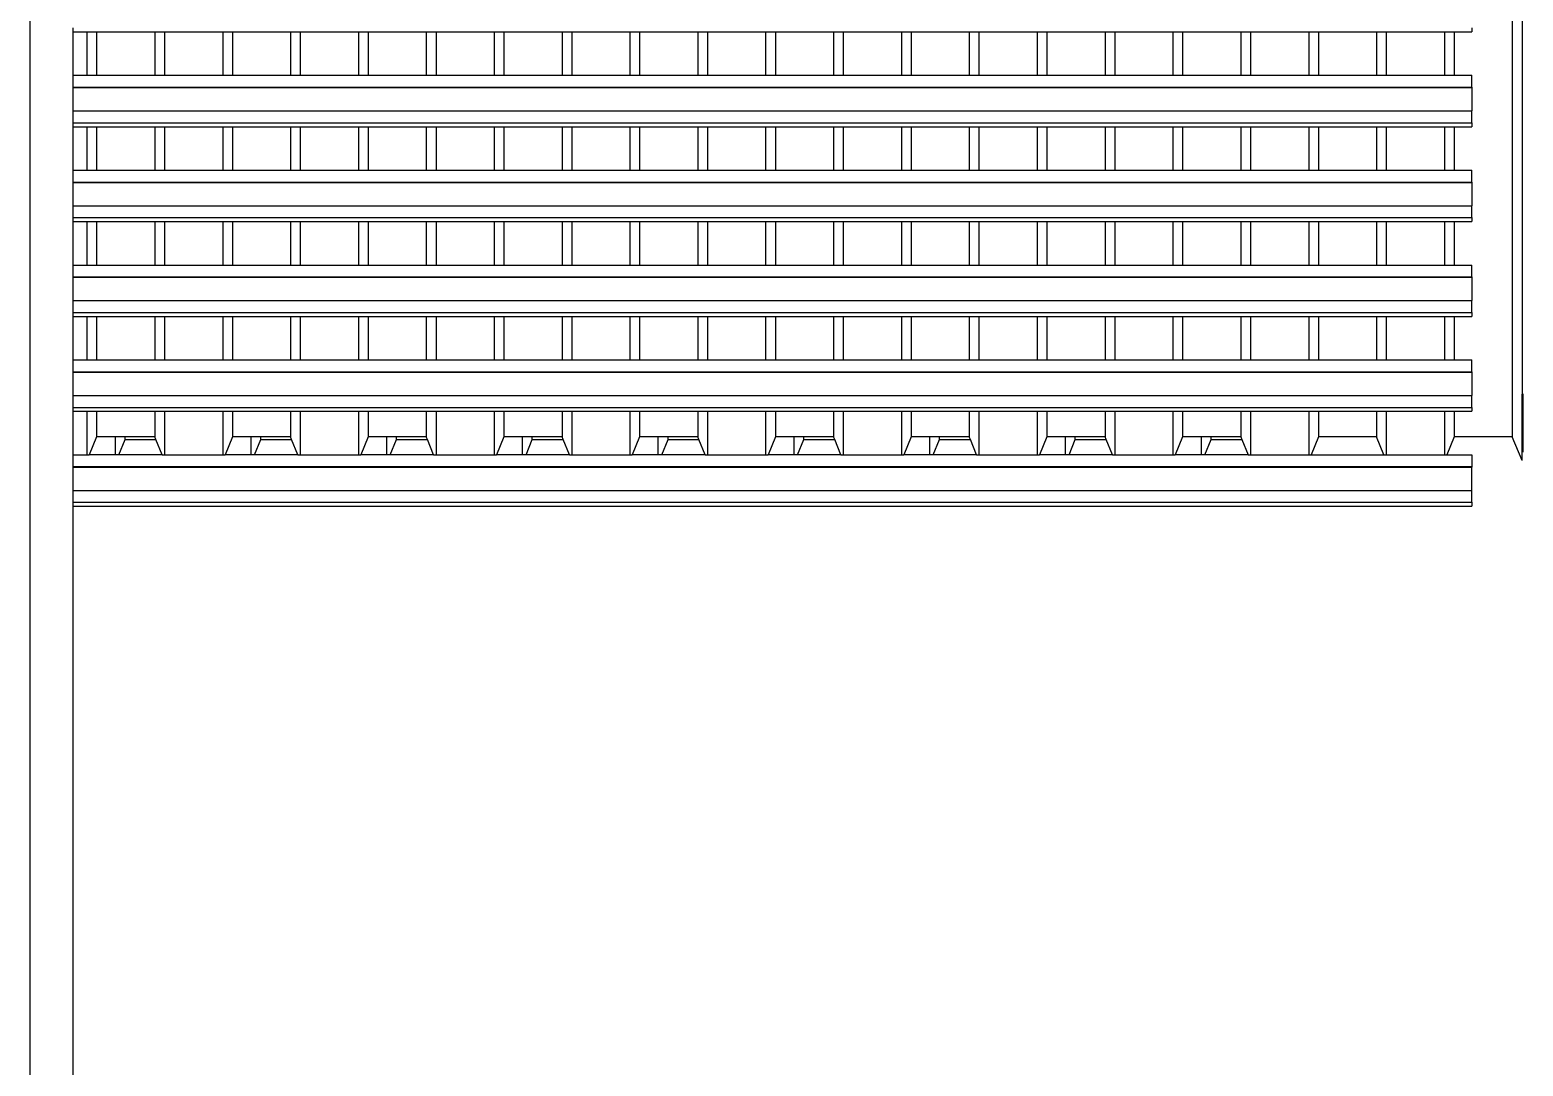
# Model space of a CAD drawing. Extents: x -60 to 60, y -13 to 16.
# Drawn here: x 17.566 to 20.673, y 8.416 to 10.571 of the extents above; entities that cross this region are included whole.
import ezdxf

# ---------------------------------------------------------------- set-up
doc = ezdxf.new("R2010")
doc.units = 0
doc.layers.get('0').update_dxf_attribs({"linetype": 'CONTINUOUS'})

msp = doc.modelspace()

# ---------------------------------------------------------------- linework, layer by layer
for p, q in [((20.6504, 12.5951), (20.6504, 9.7248)), ((20.6706, 12.5458), (20.6706, 9.8133)), ((17.5664, 11.905), (17.5664, 4.7886)), ((17.6564, 10.5671), (17.6564, 10.5753)), ((17.6564, 10.5671), (17.6851, 10.5671)), ((17.6564, 10.4767), (17.6564, 10.5671)), ((17.6851, 10.5671), (17.6851, 10.4767)), ((17.6851, 10.5671), (17.7052, 10.5671)), ((17.7052, 10.5671), (17.7052, 10.4767)), ((17.7052, 10.5671), (17.8263, 10.5671)), ((17.8263, 10.5671), (17.8263, 10.4767)), ((17.8263, 10.5671), (17.8464, 10.5671)), ((17.8464, 10.5671), (17.8464, 10.4767)), ((17.8464, 10.5671), (17.9675, 10.5671)), ((17.9675, 10.5671), (17.9675, 10.4767)), ((17.9675, 10.5671), (17.9877, 10.5671)), ((17.9877, 10.5671), (17.9877, 10.4767)), ((17.9877, 10.5671), (18.1087, 10.5671)), ((18.1087, 10.5671), (18.1087, 10.4767)), ((18.1087, 10.5671), (18.1289, 10.5671)), ((18.1289, 10.5671), (18.1289, 10.4767)), ((18.1289, 10.5671), (18.2499, 10.5671)), ((18.2499, 10.5671), (18.2499, 10.4767)), ((18.2499, 10.5671), (18.2701, 10.5671)), ((18.2701, 10.5671), (18.2701, 10.4767)), ((18.2701, 10.5671), (18.3911, 10.5671)), ((18.3911, 10.5671), (18.3911, 10.4767)), ((18.3911, 10.5671), (18.4113, 10.5671)), ((18.4113, 10.5671), (18.4113, 10.4767)), ((18.4113, 10.5671), (18.5323, 10.5671)), ((18.5323, 10.5671), (18.5323, 10.4767)), ((18.5323, 10.5671), (18.5525, 10.5671)), ((18.5525, 10.5671), (18.5525, 10.4767)), ((18.5525, 10.5671), (18.6735, 10.5671)), ((18.6735, 10.5671), (18.6735, 10.4767)), ((18.6735, 10.5671), (18.6937, 10.5671)), ((18.6937, 10.5671), (18.6937, 10.4767)), ((18.6937, 10.5671), (18.8147, 10.5671)), ((18.8147, 10.5671), (18.8147, 10.4767)), ((18.8147, 10.5671), (18.8349, 10.5671)), ((18.8349, 10.5671), (18.8349, 10.4767)), ((18.8349, 10.5671), (18.9559, 10.5671)), ((18.9559, 10.5671), (18.9559, 10.4767)), ((18.9559, 10.5671), (18.9761, 10.5671)), ((18.9761, 10.5671), (18.9761, 10.4767)), ((18.9761, 10.5671), (19.0971, 10.5671)), ((19.0971, 10.5671), (19.0971, 10.4767)), ((19.0971, 10.5671), (19.1173, 10.5671)), ((19.1173, 10.5671), (19.1173, 10.4767)), ((19.1173, 10.5671), (19.2383, 10.5671)), ((19.2383, 10.5671), (19.2383, 10.4767)), ((19.2383, 10.5671), (19.2585, 10.5671)), ((19.2585, 10.5671), (19.2585, 10.4767)), ((19.2585, 10.5671), (19.3796, 10.5671)), ((19.3796, 10.5671), (19.3796, 10.4767)), ((19.3796, 10.5671), (19.3997, 10.5671)), ((19.3997, 10.5671), (19.3997, 10.4767)), ((19.3997, 10.5671), (19.5208, 10.5671)), ((19.5208, 10.5671), (19.5208, 10.4767)), ((19.5208, 10.5671), (19.5409, 10.5671)), ((19.5409, 10.5671), (19.5409, 10.4767)), ((19.5409, 10.5671), (19.662, 10.5671)), ((19.662, 10.5671), (19.662, 10.4767)), ((19.662, 10.5671), (19.6821, 10.5671)), ((19.6821, 10.5671), (19.6821, 10.4767)), ((19.6821, 10.5671), (19.8032, 10.5671)), ((19.8032, 10.5671), (19.8032, 10.4767)), ((19.8032, 10.5671), (19.8233, 10.5671)), ((19.8233, 10.5671), (19.8233, 10.4767)), ((19.8233, 10.5671), (19.9444, 10.5671)), ((19.9444, 10.5671), (19.9444, 10.4767)), ((19.9444, 10.5671), (19.9646, 10.5671)), ((19.9646, 10.5671), (19.9646, 10.4767)), ((19.9646, 10.5671), (20.0856, 10.5671)), ((20.0856, 10.5671), (20.0856, 10.4767)), ((20.0856, 10.5671), (20.1058, 10.5671)), ((20.1058, 10.5671), (20.1058, 10.4767)), ((20.1058, 10.5671), (20.2268, 10.5671)), ((20.2268, 10.5671), (20.2268, 10.4767)), ((20.2268, 10.5671), (20.247, 10.5671)), ((20.247, 10.5671), (20.247, 10.4767)), ((20.247, 10.5671), (20.368, 10.5671)), ((20.368, 10.5671), (20.368, 10.4767)), ((20.368, 10.5671), (20.3882, 10.5671)), ((20.3882, 10.5671), (20.3882, 10.4767)), ((20.3882, 10.5671), (20.5092, 10.5671)), ((20.5092, 10.5671), (20.5092, 10.4767)), ((20.5092, 10.5671), (20.5294, 10.5671)), ((20.5294, 10.5671), (20.5294, 10.4767)), ((20.5294, 10.5671), (20.5664, 10.5671)), ((20.5664, 10.5753), (20.5664, 10.5671)), ((17.6564, 10.4767), (17.6851, 10.4767)), ((17.6564, 10.452), (17.6564, 10.4767)), ((17.6851, 10.4767), (17.7052, 10.4767)), ((17.7052, 10.4767), (17.8263, 10.4767)), ((17.8263, 10.4767), (17.8464, 10.4767)), ((17.8464, 10.4767), (17.9675, 10.4767)), ((17.9675, 10.4767), (17.9877, 10.4767)), ((17.9877, 10.4767), (18.1087, 10.4767)), ((18.1087, 10.4767), (18.1289, 10.4767)), ((18.1289, 10.4767), (18.2499, 10.4767)), ((18.2499, 10.4767), (18.2701, 10.4767)), ((18.2701, 10.4767), (18.3911, 10.4767)), ((18.3911, 10.4767), (18.4113, 10.4767)), ((18.4113, 10.4767), (18.5323, 10.4767)), ((18.5323, 10.4767), (18.5525, 10.4767)), ((18.5525, 10.4767), (18.6735, 10.4767)), ((18.6735, 10.4767), (18.6937, 10.4767)), ((18.6937, 10.4767), (18.8147, 10.4767)), ((18.8147, 10.4767), (18.8349, 10.4767)), ((18.8349, 10.4767), (18.9559, 10.4767)), ((18.9559, 10.4767), (18.9761, 10.4767)), ((18.9761, 10.4767), (19.0971, 10.4767)), ((19.0971, 10.4767), (19.1173, 10.4767)), ((19.1173, 10.4767), (19.2383, 10.4767)), ((19.2383, 10.4767), (19.2585, 10.4767)), ((19.2585, 10.4767), (19.3796, 10.4767)), ((19.3796, 10.4767), (19.3997, 10.4767)), ((19.3997, 10.4767), (19.5208, 10.4767)), ((19.5208, 10.4767), (19.5409, 10.4767)), ((19.5409, 10.4767), (19.662, 10.4767)), ((19.662, 10.4767), (19.6821, 10.4767)), ((19.6821, 10.4767), (19.8032, 10.4767)), ((19.8032, 10.4767), (19.8233, 10.4767)), ((19.8233, 10.4767), (19.9444, 10.4767)), ((19.9444, 10.4767), (19.9646, 10.4767)), ((19.9646, 10.4767), (20.0856, 10.4767)), ((20.0856, 10.4767), (20.1058, 10.4767)), ((20.1058, 10.4767), (20.2268, 10.4767)), ((20.2268, 10.4767), (20.247, 10.4767)), ((20.247, 10.4767), (20.368, 10.4767)), ((20.368, 10.4767), (20.3882, 10.4767)), ((20.3882, 10.4767), (20.5092, 10.4767)), ((20.5092, 10.4767), (20.5294, 10.4767)), ((20.5294, 10.4767), (20.5664, 10.4767)), ((20.5664, 10.452), (20.5664, 10.4767)), ((17.6564, 10.452), (20.5664, 10.452)), ((17.6564, 10.4512), (17.6564, 10.452)), ((17.6564, 10.4512), (20.5664, 10.4512)), ((17.6564, 10.4027), (17.6564, 10.4512)), ((20.5664, 10.452), (20.5664, 10.4512)), ((20.5664, 10.4512), (20.5664, 10.4027)), ((17.6564, 10.4027), (20.5664, 10.4027)), ((17.6564, 10.378), (17.6564, 10.4027)), ((17.6564, 10.378), (20.5664, 10.378)), ((17.6564, 10.3698), (17.6564, 10.378)), ((20.5664, 10.378), (20.5664, 10.4027)), ((20.5664, 10.378), (20.5664, 10.3698)), ((17.6564, 10.3698), (17.6851, 10.3698)), ((17.6564, 10.2794), (17.6564, 10.3698)), ((17.6851, 10.3698), (17.6851, 10.2794)), ((17.6851, 10.3698), (17.7052, 10.3698)), ((17.7052, 10.3698), (17.7052, 10.2794)), ((17.7052, 10.3698), (17.8263, 10.3698)), ((17.8263, 10.3698), (17.8263, 10.2794)), ((17.8263, 10.3698), (17.8464, 10.3698)), ((17.8464, 10.3698), (17.8464, 10.2794)), ((17.8464, 10.3698), (17.9675, 10.3698)), ((17.9675, 10.3698), (17.9675, 10.2794)), ((17.9675, 10.3698), (17.9877, 10.3698)), ((17.9877, 10.3698), (17.9877, 10.2794)), ((17.9877, 10.3698), (18.1087, 10.3698)), ((18.1087, 10.3698), (18.1087, 10.2794)), ((18.1087, 10.3698), (18.1289, 10.3698)), ((18.1289, 10.3698), (18.1289, 10.2794)), ((18.1289, 10.3698), (18.2499, 10.3698)), ((18.2499, 10.3698), (18.2499, 10.2794)), ((18.2499, 10.3698), (18.2701, 10.3698)), ((18.2701, 10.3698), (18.2701, 10.2794)), ((18.2701, 10.3698), (18.3911, 10.3698)), ((18.3911, 10.3698), (18.3911, 10.2794)), ((18.3911, 10.3698), (18.4113, 10.3698)), ((18.4113, 10.3698), (18.4113, 10.2794)), ((18.4113, 10.3698), (18.5323, 10.3698)), ((18.5323, 10.3698), (18.5323, 10.2794)), ((18.5323, 10.3698), (18.5525, 10.3698)), ((18.5525, 10.3698), (18.5525, 10.2794)), ((18.5525, 10.3698), (18.6735, 10.3698)), ((18.6735, 10.3698), (18.6735, 10.2794)), ((18.6735, 10.3698), (18.6937, 10.3698)), ((18.6937, 10.3698), (18.6937, 10.2794)), ((18.6937, 10.3698), (18.8147, 10.3698)), ((18.8147, 10.3698), (18.8147, 10.2794)), ((18.8147, 10.3698), (18.8349, 10.3698)), ((18.8349, 10.3698), (18.8349, 10.2794)), ((18.8349, 10.3698), (18.9559, 10.3698)), ((18.9559, 10.3698), (18.9559, 10.2794)), ((18.9559, 10.3698), (18.9761, 10.3698)), ((18.9761, 10.3698), (18.9761, 10.2794)), ((18.9761, 10.3698), (19.0971, 10.3698)), ((19.0971, 10.3698), (19.0971, 10.2794)), ((19.0971, 10.3698), (19.1173, 10.3698)), ((19.1173, 10.3698), (19.1173, 10.2794)), ((19.1173, 10.3698), (19.2383, 10.3698)), ((19.2383, 10.3698), (19.2383, 10.2794)), ((19.2383, 10.3698), (19.2585, 10.3698)), ((19.2585, 10.3698), (19.2585, 10.2794)), ((19.2585, 10.3698), (19.3796, 10.3698)), ((19.3796, 10.3698), (19.3796, 10.2794)), ((19.3796, 10.3698), (19.3997, 10.3698)), ((19.3997, 10.3698), (19.3997, 10.2794)), ((19.3997, 10.3698), (19.5208, 10.3698)), ((19.5208, 10.3698), (19.5208, 10.2794)), ((19.5208, 10.3698), (19.5409, 10.3698)), ((19.5409, 10.3698), (19.5409, 10.2794)), ((19.5409, 10.3698), (19.662, 10.3698)), ((19.662, 10.3698), (19.662, 10.2794)), ((19.662, 10.3698), (19.6821, 10.3698)), ((19.6821, 10.3698), (19.6821, 10.2794)), ((19.6821, 10.3698), (19.8032, 10.3698)), ((19.8032, 10.3698), (19.8032, 10.2794)), ((19.8032, 10.3698), (19.8233, 10.3698)), ((19.8233, 10.3698), (19.8233, 10.2794)), ((19.8233, 10.3698), (19.9444, 10.3698)), ((19.9444, 10.3698), (19.9444, 10.2794)), ((19.9444, 10.3698), (19.9646, 10.3698)), ((19.9646, 10.3698), (19.9646, 10.2794)), ((19.9646, 10.3698), (20.0856, 10.3698)), ((20.0856, 10.3698), (20.0856, 10.2794)), ((20.0856, 10.3698), (20.1058, 10.3698)), ((20.1058, 10.3698), (20.1058, 10.2794)), ((20.1058, 10.3698), (20.2268, 10.3698)), ((20.2268, 10.3698), (20.2268, 10.2794)), ((20.2268, 10.3698), (20.247, 10.3698)), ((20.247, 10.3698), (20.247, 10.2794)), ((20.247, 10.3698), (20.368, 10.3698)), ((20.368, 10.3698), (20.368, 10.2794)), ((20.368, 10.3698), (20.3882, 10.3698)), ((20.3882, 10.3698), (20.3882, 10.2794)), ((20.3882, 10.3698), (20.5092, 10.3698)), ((20.5092, 10.3698), (20.5092, 10.2794)), ((20.5092, 10.3698), (20.5294, 10.3698)), ((20.5294, 10.3698), (20.5294, 10.2794)), ((20.5294, 10.3698), (20.5664, 10.3698)), ((17.6564, 10.2794), (17.6851, 10.2794)), ((17.6564, 10.2547), (17.6564, 10.2794)), ((17.6564, 10.2547), (20.5664, 10.2547)), ((17.6564, 10.2539), (17.6564, 10.2547)), ((17.6564, 10.2539), (20.5664, 10.2539)), ((17.6564, 10.2054), (17.6564, 10.2539)), ((17.6851, 10.2794), (17.7052, 10.2794)), ((17.7052, 10.2794), (17.8263, 10.2794)), ((17.8263, 10.2794), (17.8464, 10.2794)), ((17.8464, 10.2794), (17.9675, 10.2794)), ((17.9675, 10.2794), (17.9877, 10.2794)), ((17.9877, 10.2794), (18.1087, 10.2794)), ((18.1087, 10.2794), (18.1289, 10.2794)), ((18.1289, 10.2794), (18.2499, 10.2794)), ((18.2499, 10.2794), (18.2701, 10.2794)), ((18.2701, 10.2794), (18.3911, 10.2794)), ((18.3911, 10.2794), (18.4113, 10.2794)), ((18.4113, 10.2794), (18.5323, 10.2794)), ((18.5323, 10.2794), (18.5525, 10.2794)), ((18.5525, 10.2794), (18.6735, 10.2794)), ((18.6735, 10.2794), (18.6937, 10.2794)), ((18.6937, 10.2794), (18.8147, 10.2794)), ((18.8147, 10.2794), (18.8349, 10.2794)), ((18.8349, 10.2794), (18.9559, 10.2794)), ((18.9559, 10.2794), (18.9761, 10.2794)), ((18.9761, 10.2794), (19.0971, 10.2794)), ((19.0971, 10.2794), (19.1173, 10.2794)), ((19.1173, 10.2794), (19.2383, 10.2794)), ((19.2383, 10.2794), (19.2585, 10.2794)), ((19.2585, 10.2794), (19.3796, 10.2794)), ((19.3796, 10.2794), (19.3997, 10.2794)), ((19.3997, 10.2794), (19.5208, 10.2794)), ((19.5208, 10.2794), (19.5409, 10.2794)), ((19.5409, 10.2794), (19.662, 10.2794)), ((19.662, 10.2794), (19.6821, 10.2794)), ((19.6821, 10.2794), (19.8032, 10.2794)), ((19.8032, 10.2794), (19.8233, 10.2794)), ((19.8233, 10.2794), (19.9444, 10.2794)), ((19.9444, 10.2794), (19.9646, 10.2794)), ((19.9646, 10.2794), (20.0856, 10.2794)), ((20.0856, 10.2794), (20.1058, 10.2794)), ((20.1058, 10.2794), (20.2268, 10.2794)), ((20.2268, 10.2794), (20.247, 10.2794)), ((20.247, 10.2794), (20.368, 10.2794)), ((20.368, 10.2794), (20.3882, 10.2794)), ((20.3882, 10.2794), (20.5092, 10.2794)), ((20.5092, 10.2794), (20.5294, 10.2794)), ((20.5294, 10.2794), (20.5664, 10.2794)), ((20.5664, 10.2547), (20.5664, 10.2794)), ((20.5664, 10.2547), (20.5664, 10.2539)), ((20.5664, 10.2539), (20.5664, 10.2054)), ((17.6564, 10.2054), (20.5664, 10.2054)), ((17.6564, 10.1807), (17.6564, 10.2054)), ((20.5664, 10.1807), (20.5664, 10.2054)), ((17.6564, 10.1807), (20.5664, 10.1807)), ((17.6564, 10.1725), (17.6564, 10.1807)), ((17.6564, 10.1725), (17.6851, 10.1725)), ((17.6564, 10.0821), (17.6564, 10.1725)), ((17.6851, 10.1725), (17.6851, 10.0821)), ((17.6851, 10.1725), (17.7052, 10.1725)), ((17.7052, 10.1725), (17.7052, 10.0821)), ((17.7052, 10.1725), (17.8263, 10.1725)), ((17.8263, 10.1725), (17.8263, 10.0821)), ((17.8263, 10.1725), (17.8464, 10.1725)), ((17.8464, 10.1725), (17.8464, 10.0821)), ((17.8464, 10.1725), (17.9675, 10.1725)), ((17.9675, 10.1725), (17.9675, 10.0821)), ((17.9675, 10.1725), (17.9877, 10.1725)), ((17.9877, 10.1725), (17.9877, 10.0821)), ((17.9877, 10.1725), (18.1087, 10.1725)), ((18.1087, 10.1725), (18.1087, 10.0821)), ((18.1087, 10.1725), (18.1289, 10.1725)), ((18.1289, 10.1725), (18.1289, 10.0821)), ((18.1289, 10.1725), (18.2499, 10.1725)), ((18.2499, 10.1725), (18.2499, 10.0821)), ((18.2499, 10.1725), (18.2701, 10.1725)), ((18.2701, 10.1725), (18.2701, 10.0821)), ((18.2701, 10.1725), (18.3911, 10.1725)), ((18.3911, 10.1725), (18.3911, 10.0821)), ((18.3911, 10.1725), (18.4113, 10.1725)), ((18.4113, 10.1725), (18.4113, 10.0821)), ((18.4113, 10.1725), (18.5323, 10.1725)), ((18.5323, 10.1725), (18.5323, 10.0821)), ((18.5323, 10.1725), (18.5525, 10.1725)), ((18.5525, 10.1725), (18.5525, 10.0821)), ((18.5525, 10.1725), (18.6735, 10.1725)), ((18.6735, 10.1725), (18.6735, 10.0821)), ((18.6735, 10.1725), (18.6937, 10.1725)), ((18.6937, 10.1725), (18.6937, 10.0821)), ((18.6937, 10.1725), (18.8147, 10.1725)), ((18.8147, 10.1725), (18.8147, 10.0821)), ((18.8147, 10.1725), (18.8349, 10.1725)), ((18.8349, 10.1725), (18.8349, 10.0821)), ((18.8349, 10.1725), (18.9559, 10.1725)), ((18.9559, 10.1725), (18.9559, 10.0821)), ((18.9559, 10.1725), (18.9761, 10.1725)), ((18.9761, 10.1725), (18.9761, 10.0821)), ((18.9761, 10.1725), (19.0971, 10.1725)), ((19.0971, 10.1725), (19.0971, 10.0821)), ((19.0971, 10.1725), (19.1173, 10.1725)), ((19.1173, 10.1725), (19.1173, 10.0821)), ((19.1173, 10.1725), (19.2383, 10.1725)), ((19.2383, 10.1725), (19.2383, 10.0821)), ((19.2383, 10.1725), (19.2585, 10.1725)), ((19.2585, 10.1725), (19.2585, 10.0821)), ((19.2585, 10.1725), (19.3796, 10.1725)), ((19.3796, 10.1725), (19.3796, 10.0821)), ((19.3796, 10.1725), (19.3997, 10.1725)), ((19.3997, 10.1725), (19.3997, 10.0821)), ((19.3997, 10.1725), (19.5208, 10.1725)), ((19.5208, 10.1725), (19.5208, 10.0821)), ((19.5208, 10.1725), (19.5409, 10.1725)), ((19.5409, 10.1725), (19.5409, 10.0821)), ((19.5409, 10.1725), (19.662, 10.1725)), ((19.662, 10.1725), (19.662, 10.0821)), ((19.662, 10.1725), (19.6821, 10.1725)), ((19.6821, 10.1725), (19.6821, 10.0821)), ((19.6821, 10.1725), (19.8032, 10.1725)), ((19.8032, 10.1725), (19.8032, 10.0821)), ((19.8032, 10.1725), (19.8233, 10.1725)), ((19.8233, 10.1725), (19.8233, 10.0821)), ((19.8233, 10.1725), (19.9444, 10.1725)), ((19.9444, 10.1725), (19.9444, 10.0821)), ((19.9444, 10.1725), (19.9646, 10.1725)), ((19.9646, 10.1725), (19.9646, 10.0821)), ((19.9646, 10.1725), (20.0856, 10.1725)), ((20.0856, 10.1725), (20.0856, 10.0821)), ((20.0856, 10.1725), (20.1058, 10.1725)), ((20.1058, 10.1725), (20.1058, 10.0821)), ((20.1058, 10.1725), (20.2268, 10.1725)), ((20.2268, 10.1725), (20.2268, 10.0821)), ((20.2268, 10.1725), (20.247, 10.1725)), ((20.247, 10.1725), (20.247, 10.0821)), ((20.247, 10.1725), (20.368, 10.1725)), ((20.368, 10.1725), (20.368, 10.0821)), ((20.368, 10.1725), (20.3882, 10.1725)), ((20.3882, 10.1725), (20.3882, 10.0821)), ((20.3882, 10.1725), (20.5092, 10.1725)), ((20.5092, 10.1725), (20.5092, 10.0821)), ((20.5092, 10.1725), (20.5294, 10.1725)), ((20.5294, 10.1725), (20.5294, 10.0821)), ((20.5294, 10.1725), (20.5664, 10.1725)), ((20.5664, 10.1807), (20.5664, 10.1725)), ((17.6564, 10.0821), (17.6851, 10.0821)), ((17.6564, 10.0574), (17.6564, 10.0821)), ((17.6851, 10.0821), (17.7052, 10.0821)), ((17.7052, 10.0821), (17.8263, 10.0821)), ((17.8263, 10.0821), (17.8464, 10.0821)), ((17.8464, 10.0821), (17.9675, 10.0821)), ((17.9675, 10.0821), (17.9877, 10.0821)), ((17.9877, 10.0821), (18.1087, 10.0821)), ((18.1087, 10.0821), (18.1289, 10.0821)), ((18.1289, 10.0821), (18.2499, 10.0821)), ((18.2499, 10.0821), (18.2701, 10.0821)), ((18.2701, 10.0821), (18.3911, 10.0821)), ((18.3911, 10.0821), (18.4113, 10.0821)), ((18.4113, 10.0821), (18.5323, 10.0821)), ((18.5323, 10.0821), (18.5525, 10.0821)), ((18.5525, 10.0821), (18.6735, 10.0821)), ((18.6735, 10.0821), (18.6937, 10.0821)), ((18.6937, 10.0821), (18.8147, 10.0821)), ((18.8147, 10.0821), (18.8349, 10.0821)), ((18.8349, 10.0821), (18.9559, 10.0821)), ((18.9559, 10.0821), (18.9761, 10.0821)), ((18.9761, 10.0821), (19.0971, 10.0821)), ((19.0971, 10.0821), (19.1173, 10.0821)), ((19.1173, 10.0821), (19.2383, 10.0821)), ((19.2383, 10.0821), (19.2585, 10.0821)), ((19.2585, 10.0821), (19.3796, 10.0821)), ((19.3796, 10.0821), (19.3997, 10.0821)), ((19.3997, 10.0821), (19.5208, 10.0821)), ((19.5208, 10.0821), (19.5409, 10.0821)), ((19.5409, 10.0821), (19.662, 10.0821)), ((19.662, 10.0821), (19.6821, 10.0821)), ((19.6821, 10.0821), (19.8032, 10.0821)), ((19.8032, 10.0821), (19.8233, 10.0821)), ((19.8233, 10.0821), (19.9444, 10.0821)), ((19.9444, 10.0821), (19.9646, 10.0821)), ((19.9646, 10.0821), (20.0856, 10.0821)), ((20.0856, 10.0821), (20.1058, 10.0821)), ((20.1058, 10.0821), (20.2268, 10.0821)), ((20.2268, 10.0821), (20.247, 10.0821)), ((20.247, 10.0821), (20.368, 10.0821)), ((20.368, 10.0821), (20.3882, 10.0821)), ((20.3882, 10.0821), (20.5092, 10.0821)), ((20.5092, 10.0821), (20.5294, 10.0821)), ((20.5294, 10.0821), (20.5664, 10.0821)), ((20.5664, 10.0574), (20.5664, 10.0821)), ((17.6564, 10.0574), (20.5664, 10.0574)), ((17.6564, 10.0566), (17.6564, 10.0574)), ((17.6564, 10.0566), (20.5664, 10.0566)), ((17.6564, 10.0081), (17.6564, 10.0566)), ((20.5664, 10.0574), (20.5664, 10.0566)), ((20.5664, 10.0566), (20.5664, 10.0081)), ((17.6564, 10.0081), (20.5664, 10.0081)), ((17.6564, 9.9835), (17.6564, 10.0081)), ((20.5664, 9.9835), (20.5664, 10.0081)), ((17.6564, 9.9835), (20.5664, 9.9835)), ((17.6564, 9.9752), (17.6564, 9.9835)), ((17.6564, 9.9752), (17.6851, 9.9752)), ((17.6564, 9.8848), (17.6564, 9.9752)), ((17.6851, 9.9752), (17.6851, 9.8848)), ((17.6851, 9.9752), (17.7052, 9.9752)), ((17.7052, 9.9752), (17.7052, 9.8848)), ((17.7052, 9.9752), (17.8263, 9.9752)), ((17.8263, 9.9752), (17.8263, 9.8848)), ((17.8263, 9.9752), (17.8464, 9.9752)), ((17.8464, 9.9752), (17.8464, 9.8848)), ((17.8464, 9.9752), (17.9675, 9.9752)), ((17.9675, 9.9752), (17.9675, 9.8848)), ((17.9675, 9.9752), (17.9877, 9.9752)), ((17.9877, 9.9752), (17.9877, 9.8848)), ((17.9877, 9.9752), (18.1087, 9.9752)), ((18.1087, 9.9752), (18.1087, 9.8848)), ((18.1087, 9.9752), (18.1289, 9.9752)), ((18.1289, 9.9752), (18.1289, 9.8848)), ((18.1289, 9.9752), (18.2499, 9.9752)), ((18.2499, 9.9752), (18.2499, 9.8848)), ((18.2499, 9.9752), (18.2701, 9.9752)), ((18.2701, 9.9752), (18.2701, 9.8848)), ((18.2701, 9.9752), (18.3911, 9.9752)), ((18.3911, 9.9752), (18.3911, 9.8848)), ((18.3911, 9.9752), (18.4113, 9.9752)), ((18.4113, 9.9752), (18.4113, 9.8848)), ((18.4113, 9.9752), (18.5323, 9.9752)), ((18.5323, 9.9752), (18.5323, 9.8848)), ((18.5323, 9.9752), (18.5525, 9.9752)), ((18.5525, 9.9752), (18.5525, 9.8848)), ((18.5525, 9.9752), (18.6735, 9.9752)), ((18.6735, 9.9752), (18.6735, 9.8848)), ((18.6735, 9.9752), (18.6937, 9.9752)), ((18.6937, 9.9752), (18.6937, 9.8848)), ((18.6937, 9.9752), (18.8147, 9.9752)), ((18.8147, 9.9752), (18.8147, 9.8848)), ((18.8147, 9.9752), (18.8349, 9.9752)), ((18.8349, 9.9752), (18.8349, 9.8848)), ((18.8349, 9.9752), (18.9559, 9.9752)), ((18.9559, 9.9752), (18.9559, 9.8848)), ((18.9559, 9.9752), (18.9761, 9.9752)), ((18.9761, 9.9752), (18.9761, 9.8848)), ((18.9761, 9.9752), (19.0971, 9.9752)), ((19.0971, 9.9752), (19.0971, 9.8848)), ((19.0971, 9.9752), (19.1173, 9.9752)), ((19.1173, 9.9752), (19.1173, 9.8848)), ((19.1173, 9.9752), (19.2383, 9.9752)), ((19.2383, 9.9752), (19.2383, 9.8848)), ((19.2383, 9.9752), (19.2585, 9.9752)), ((19.2585, 9.9752), (19.2585, 9.8848)), ((19.2585, 9.9752), (19.3796, 9.9752)), ((19.3796, 9.9752), (19.3796, 9.8848)), ((19.3796, 9.9752), (19.3997, 9.9752)), ((19.3997, 9.9752), (19.3997, 9.8848)), ((19.3997, 9.9752), (19.5208, 9.9752)), ((19.5208, 9.9752), (19.5208, 9.8848)), ((19.5208, 9.9752), (19.5409, 9.9752)), ((19.5409, 9.9752), (19.5409, 9.8848)), ((19.5409, 9.9752), (19.662, 9.9752)), ((19.662, 9.9752), (19.662, 9.8848)), ((19.662, 9.9752), (19.6821, 9.9752)), ((19.6821, 9.9752), (19.6821, 9.8848)), ((19.6821, 9.9752), (19.8032, 9.9752)), ((19.8032, 9.9752), (19.8032, 9.8848)), ((19.8032, 9.9752), (19.8233, 9.9752)), ((19.8233, 9.9752), (19.8233, 9.8848)), ((19.8233, 9.9752), (19.9444, 9.9752)), ((19.9444, 9.9752), (19.9444, 9.8848)), ((19.9444, 9.9752), (19.9646, 9.9752)), ((19.9646, 9.9752), (19.9646, 9.8848)), ((19.9646, 9.9752), (20.0856, 9.9752)), ((20.0856, 9.9752), (20.0856, 9.8848)), ((20.0856, 9.9752), (20.1058, 9.9752)), ((20.1058, 9.9752), (20.1058, 9.8848)), ((20.1058, 9.9752), (20.2268, 9.9752)), ((20.2268, 9.9752), (20.2268, 9.8848)), ((20.2268, 9.9752), (20.247, 9.9752)), ((20.247, 9.9752), (20.247, 9.8848)), ((20.247, 9.9752), (20.368, 9.9752)), ((20.368, 9.9752), (20.368, 9.8848)), ((20.368, 9.9752), (20.3882, 9.9752)), ((20.3882, 9.9752), (20.3882, 9.8848)), ((20.3882, 9.9752), (20.5092, 9.9752)), ((20.5092, 9.9752), (20.5092, 9.8848)), ((20.5092, 9.9752), (20.5294, 9.9752)), ((20.5294, 9.9752), (20.5294, 9.8848)), ((20.5294, 9.9752), (20.5664, 9.9752)), ((20.5664, 9.9835), (20.5664, 9.9752)), ((17.6564, 9.8848), (17.6851, 9.8848)), ((17.6564, 9.8602), (17.6564, 9.8848)), ((17.6851, 9.8848), (17.7052, 9.8848)), ((17.7052, 9.8848), (17.8263, 9.8848)), ((17.8263, 9.8848), (17.8464, 9.8848)), ((17.8464, 9.8848), (17.9675, 9.8848)), ((17.9675, 9.8848), (17.9877, 9.8848)), ((17.9877, 9.8848), (18.1087, 9.8848)), ((18.1087, 9.8848), (18.1289, 9.8848)), ((18.1289, 9.8848), (18.2499, 9.8848)), ((18.2499, 9.8848), (18.2701, 9.8848)), ((18.2701, 9.8848), (18.3911, 9.8848)), ((18.3911, 9.8848), (18.4113, 9.8848)), ((18.4113, 9.8848), (18.5323, 9.8848)), ((18.5323, 9.8848), (18.5525, 9.8848)), ((18.5525, 9.8848), (18.6735, 9.8848)), ((18.6735, 9.8848), (18.6937, 9.8848)), ((18.6937, 9.8848), (18.8147, 9.8848)), ((18.8147, 9.8848), (18.8349, 9.8848)), ((18.8349, 9.8848), (18.9559, 9.8848)), ((18.9559, 9.8848), (18.9761, 9.8848)), ((18.9761, 9.8848), (19.0971, 9.8848)), ((19.0971, 9.8848), (19.1173, 9.8848)), ((19.1173, 9.8848), (19.2383, 9.8848)), ((19.2383, 9.8848), (19.2585, 9.8848)), ((19.2585, 9.8848), (19.3796, 9.8848)), ((19.3796, 9.8848), (19.3997, 9.8848)), ((19.3997, 9.8848), (19.5208, 9.8848)), ((19.5208, 9.8848), (19.5409, 9.8848)), ((19.5409, 9.8848), (19.662, 9.8848)), ((19.662, 9.8848), (19.6821, 9.8848)), ((19.6821, 9.8848), (19.8032, 9.8848)), ((19.8032, 9.8848), (19.8233, 9.8848)), ((19.8233, 9.8848), (19.9444, 9.8848)), ((19.9444, 9.8848), (19.9646, 9.8848)), ((19.9646, 9.8848), (20.0856, 9.8848)), ((20.0856, 9.8848), (20.1058, 9.8848)), ((20.1058, 9.8848), (20.2268, 9.8848)), ((20.2268, 9.8848), (20.247, 9.8848)), ((20.247, 9.8848), (20.368, 9.8848)), ((20.368, 9.8848), (20.3882, 9.8848)), ((20.3882, 9.8848), (20.5092, 9.8848)), ((20.5092, 9.8848), (20.5294, 9.8848)), ((20.5294, 9.8848), (20.5664, 9.8848)), ((20.5664, 9.8602), (20.5664, 9.8848)), ((17.6564, 9.8602), (20.5664, 9.8602)), ((17.6564, 9.8593), (17.6564, 9.8602)), ((17.6564, 9.8593), (20.5664, 9.8593)), ((17.6564, 9.8108), (17.6564, 9.8593)), ((20.5664, 9.8602), (20.5664, 9.8593)), ((20.5664, 9.8593), (20.5664, 9.8108)), ((17.6564, 9.8108), (20.5664, 9.8108)), ((17.6564, 9.7862), (17.6564, 9.8108)), ((17.6564, 9.7862), (20.5664, 9.7862)), ((17.6564, 9.778), (17.6564, 9.7862)), ((20.5664, 9.7862), (20.5664, 9.8108)), ((20.5664, 9.7862), (20.5664, 9.778)), ((20.6729, 9.8133), (20.6706, 9.8133)), ((20.6706, 9.6991), (20.6706, 9.8133)), ((20.6729, 9.6933), (20.6729, 9.8133)), ((17.6564, 9.778), (17.6851, 9.778)), ((17.6564, 9.6875), (17.6564, 9.778)), ((17.6851, 9.778), (17.6851, 9.6875)), ((17.6851, 9.778), (17.7052, 9.778)), ((17.7052, 9.778), (17.7052, 9.7248)), ((17.7052, 9.778), (17.8263, 9.778)), ((17.8263, 9.778), (17.8263, 9.7248)), ((17.8263, 9.778), (17.8464, 9.778)), ((17.8464, 9.778), (17.8464, 9.6875)), ((17.8464, 9.778), (17.9675, 9.778)), ((17.9675, 9.778), (17.9675, 9.6875)), ((17.9675, 9.778), (17.9877, 9.778)), ((17.9877, 9.778), (17.9877, 9.7248)), ((17.9877, 9.778), (18.1087, 9.778)), ((18.1087, 9.778), (18.1087, 9.7248)), ((18.1087, 9.778), (18.1289, 9.778)), ((18.1289, 9.778), (18.1289, 9.6875)), ((18.1289, 9.778), (18.2499, 9.778)), ((18.2499, 9.778), (18.2499, 9.6875)), ((18.2499, 9.778), (18.2701, 9.778)), ((18.2701, 9.778), (18.2701, 9.7248)), ((18.2701, 9.778), (18.3911, 9.778)), ((18.3911, 9.778), (18.3911, 9.7248)), ((18.3911, 9.778), (18.4113, 9.778)), ((18.4113, 9.778), (18.4113, 9.6875)), ((18.4113, 9.778), (18.5323, 9.778)), ((18.5323, 9.778), (18.5323, 9.6875)), ((18.5323, 9.778), (18.5525, 9.778)), ((18.5525, 9.778), (18.5525, 9.7248)), ((18.5525, 9.778), (18.6735, 9.778)), ((18.6735, 9.778), (18.6735, 9.7248)), ((18.6735, 9.778), (18.6937, 9.778)), ((18.6937, 9.778), (18.6937, 9.6875)), ((18.6937, 9.778), (18.8147, 9.778)), ((18.8147, 9.778), (18.8147, 9.6875)), ((18.8147, 9.778), (18.8349, 9.778)), ((18.8349, 9.778), (18.8349, 9.7248)), ((18.8349, 9.778), (18.9559, 9.778)), ((18.9559, 9.778), (18.9559, 9.7248)), ((18.9559, 9.778), (18.9761, 9.778)), ((18.9761, 9.778), (18.9761, 9.6875)), ((18.9761, 9.778), (19.0971, 9.778)), ((19.0971, 9.778), (19.0971, 9.6875)), ((19.0971, 9.778), (19.1173, 9.778)), ((19.1173, 9.778), (19.1173, 9.7248)), ((19.1173, 9.778), (19.2383, 9.778)), ((19.2383, 9.778), (19.2383, 9.7248)), ((19.2383, 9.778), (19.2585, 9.778)), ((19.2585, 9.778), (19.2585, 9.6875)), ((19.2585, 9.778), (19.3796, 9.778)), ((19.3796, 9.778), (19.3796, 9.6875)), ((19.3796, 9.778), (19.3997, 9.778)), ((19.3997, 9.778), (19.3997, 9.7248)), ((19.3997, 9.778), (19.5208, 9.778)), ((19.5208, 9.778), (19.5208, 9.7248)), ((19.5208, 9.778), (19.5409, 9.778)), ((19.5409, 9.778), (19.5409, 9.6875)), ((19.5409, 9.778), (19.662, 9.778)), ((19.662, 9.778), (19.662, 9.6875)), ((19.662, 9.778), (19.6821, 9.778)), ((19.6821, 9.778), (19.6821, 9.7248)), ((19.6821, 9.778), (19.8032, 9.778)), ((19.8032, 9.778), (19.8032, 9.7248)), ((19.8032, 9.778), (19.8233, 9.778)), ((19.8233, 9.778), (19.8233, 9.6875)), ((19.8233, 9.778), (19.9444, 9.778)), ((19.9444, 9.778), (19.9444, 9.6875)), ((19.9444, 9.778), (19.9646, 9.778)), ((19.9646, 9.778), (19.9646, 9.7248)), ((19.9646, 9.778), (20.0856, 9.778)), ((20.0856, 9.778), (20.0856, 9.7248)), ((20.0856, 9.778), (20.1058, 9.778)), ((20.1058, 9.778), (20.1058, 9.6875)), ((20.1058, 9.778), (20.2268, 9.778)), ((20.2268, 9.778), (20.2268, 9.6875)), ((20.2268, 9.778), (20.247, 9.778)), ((20.247, 9.778), (20.247, 9.7248)), ((20.247, 9.778), (20.368, 9.778)), ((20.368, 9.778), (20.368, 9.7248)), ((20.368, 9.778), (20.3882, 9.778)), ((20.3882, 9.778), (20.3882, 9.6875)), ((20.3882, 9.778), (20.5092, 9.778)), ((20.5092, 9.778), (20.5092, 9.6875)), ((20.5092, 9.778), (20.5294, 9.778)), ((20.5294, 9.778), (20.5294, 9.7248)), ((20.5294, 9.778), (20.5664, 9.778)), ((17.7052, 9.7248), (17.69, 9.6875)), ((17.7442, 9.7248), (17.7052, 9.7248)), ((17.7442, 9.6875), (17.7442, 9.7248)), ((17.7643, 9.7248), (17.7442, 9.7248)), ((17.7643, 9.7192), (17.7643, 9.7248)), ((17.8263, 9.7248), (17.7643, 9.7248)), ((17.8286, 9.7192), (17.8263, 9.7248)), ((17.9877, 9.7248), (17.9724, 9.6875)), ((18.0266, 9.7248), (17.9877, 9.7248)), ((18.0266, 9.6875), (18.0266, 9.7248)), ((18.0468, 9.7248), (18.0266, 9.7248)), ((18.0468, 9.7192), (18.0468, 9.7248)), ((18.1087, 9.7248), (18.0468, 9.7248)), ((18.111, 9.7192), (18.1087, 9.7248)), ((18.2701, 9.7248), (18.2548, 9.6875)), ((18.309, 9.7248), (18.2701, 9.7248)), ((18.309, 9.6875), (18.309, 9.7248)), ((18.3292, 9.7248), (18.309, 9.7248)), ((18.3292, 9.7192), (18.3292, 9.7248)), ((18.3911, 9.7248), (18.3292, 9.7248)), ((18.3934, 9.7192), (18.3911, 9.7248)), ((18.5525, 9.7248), (18.5372, 9.6875)), ((18.5914, 9.7248), (18.5525, 9.7248)), ((18.5914, 9.6875), (18.5914, 9.7248)), ((18.6116, 9.7248), (18.5914, 9.7248)), ((18.6116, 9.7192), (18.6116, 9.7248)), ((18.6735, 9.7248), (18.6116, 9.7248)), ((18.6758, 9.7192), (18.6735, 9.7248)), ((18.8349, 9.7248), (18.8196, 9.6875)), ((18.8738, 9.7248), (18.8349, 9.7248)), ((18.8738, 9.6875), (18.8738, 9.7248)), ((18.894, 9.7248), (18.8738, 9.7248)), ((18.894, 9.7192), (18.894, 9.7248)), ((18.9559, 9.7248), (18.894, 9.7248)), ((18.9582, 9.7192), (18.9559, 9.7248)), ((19.1173, 9.7248), (19.1021, 9.6875)), ((19.1562, 9.7248), (19.1173, 9.7248)), ((19.1562, 9.6875), (19.1562, 9.7248)), ((19.1764, 9.7248), (19.1562, 9.7248)), ((19.1764, 9.7192), (19.1764, 9.7248)), ((19.2383, 9.7248), (19.1764, 9.7248)), ((19.2407, 9.7192), (19.2383, 9.7248)), ((19.3997, 9.7248), (19.3845, 9.6875)), ((19.4387, 9.7248), (19.3997, 9.7248)), ((19.4387, 9.6875), (19.4387, 9.7248)), ((19.4588, 9.7248), (19.4387, 9.7248)), ((19.4588, 9.7192), (19.4588, 9.7248)), ((19.5208, 9.7248), (19.4588, 9.7248)), ((19.5231, 9.7192), (19.5208, 9.7248)), ((19.6821, 9.7248), (19.6669, 9.6875)), ((19.7211, 9.7248), (19.6821, 9.7248)), ((19.7211, 9.6875), (19.7211, 9.7248)), ((19.7412, 9.7248), (19.7211, 9.7248)), ((19.7412, 9.7192), (19.7412, 9.7248)), ((19.8032, 9.7248), (19.7412, 9.7248)), ((19.8055, 9.7192), (19.8032, 9.7248)), ((19.9646, 9.7248), (19.9493, 9.6875)), ((20.0035, 9.7248), (19.9646, 9.7248)), ((20.0035, 9.6875), (20.0035, 9.7248)), ((20.0237, 9.7248), (20.0035, 9.7248)), ((20.0237, 9.7192), (20.0237, 9.7248)), ((20.0856, 9.7248), (20.0237, 9.7248)), ((20.0856, 9.7248), (20.0879, 9.7192)), ((20.247, 9.7248), (20.2317, 9.6875)), ((20.368, 9.7248), (20.247, 9.7248)), ((20.3833, 9.6875), (20.368, 9.7248)), ((20.5294, 9.7248), (20.5141, 9.6875)), ((20.6504, 9.7248), (20.5294, 9.7248)), ((20.6706, 9.6755), (20.6504, 9.7248)), ((17.7514, 9.6875), (17.7643, 9.7192)), ((17.7643, 9.7192), (17.8286, 9.7192)), ((17.8415, 9.6875), (17.8286, 9.7192)), ((18.0338, 9.6875), (18.0468, 9.7192)), ((18.0468, 9.7192), (18.111, 9.7192)), ((18.1239, 9.6875), (18.111, 9.7192)), ((18.3162, 9.6875), (18.3292, 9.7192)), ((18.3292, 9.7192), (18.3934, 9.7192)), ((18.4064, 9.6875), (18.3934, 9.7192)), ((18.5986, 9.6875), (18.6116, 9.7192)), ((18.6116, 9.7192), (18.6758, 9.7192)), ((18.6888, 9.6875), (18.6758, 9.7192)), ((18.8811, 9.6875), (18.894, 9.7192)), ((18.894, 9.7192), (18.9582, 9.7192)), ((18.9712, 9.6875), (18.9582, 9.7192)), ((19.1635, 9.6875), (19.1764, 9.7192)), ((19.1764, 9.7192), (19.2407, 9.7192)), ((19.2536, 9.6875), (19.2407, 9.7192)), ((19.4459, 9.6875), (19.4588, 9.7192)), ((19.4588, 9.7192), (19.5231, 9.7192)), ((19.536, 9.6875), (19.5231, 9.7192)), ((19.7283, 9.6875), (19.7412, 9.7192)), ((19.7412, 9.7192), (19.8055, 9.7192)), ((19.8184, 9.6875), (19.8055, 9.7192)), ((20.0107, 9.6875), (20.0237, 9.7192)), ((20.0237, 9.7192), (20.0879, 9.7192)), ((20.0879, 9.7192), (20.1008, 9.6875)), ((20.6729, 9.6933), (20.6706, 9.6991)), ((20.6706, 9.6755), (20.6706, 9.6991)), ((17.6564, 9.6875), (17.6851, 9.6875)), ((17.6564, 9.6629), (17.6564, 9.6875)), ((17.6564, 9.6629), (20.5664, 9.6629)), ((17.6564, 9.6621), (17.6564, 9.6629)), ((17.6564, 9.6621), (20.5664, 9.6621)), ((17.6564, 9.6136), (17.6564, 9.6621)), ((17.6851, 9.6875), (17.69, 9.6875)), ((17.7442, 9.6875), (17.69, 9.6875)), ((17.7514, 9.6875), (17.7442, 9.6875)), ((17.8415, 9.6875), (17.7514, 9.6875)), ((17.8415, 9.6875), (17.8464, 9.6875)), ((17.8464, 9.6875), (17.9675, 9.6875)), ((17.9675, 9.6875), (17.9724, 9.6875)), ((18.0266, 9.6875), (17.9724, 9.6875)), ((18.0338, 9.6875), (18.0266, 9.6875)), ((18.1239, 9.6875), (18.0338, 9.6875)), ((18.1239, 9.6875), (18.1289, 9.6875)), ((18.1289, 9.6875), (18.2499, 9.6875)), ((18.2499, 9.6875), (18.2548, 9.6875)), ((18.309, 9.6875), (18.2548, 9.6875)), ((18.3162, 9.6875), (18.309, 9.6875)), ((18.4064, 9.6875), (18.3162, 9.6875)), ((18.4064, 9.6875), (18.4113, 9.6875)), ((18.4113, 9.6875), (18.5323, 9.6875)), ((18.5323, 9.6875), (18.5372, 9.6875)), ((18.5914, 9.6875), (18.5372, 9.6875)), ((18.5986, 9.6875), (18.5914, 9.6875)), ((18.6888, 9.6875), (18.5986, 9.6875)), ((18.6888, 9.6875), (18.6937, 9.6875)), ((18.6937, 9.6875), (18.8147, 9.6875)), ((18.8147, 9.6875), (18.8196, 9.6875)), ((18.8738, 9.6875), (18.8196, 9.6875)), ((18.8811, 9.6875), (18.8738, 9.6875)), ((18.9712, 9.6875), (18.8811, 9.6875)), ((18.9712, 9.6875), (18.9761, 9.6875)), ((18.9761, 9.6875), (19.0971, 9.6875)), ((19.0971, 9.6875), (19.1021, 9.6875)), ((19.1562, 9.6875), (19.1021, 9.6875)), ((19.1635, 9.6875), (19.1562, 9.6875)), ((19.2536, 9.6875), (19.1635, 9.6875)), ((19.2536, 9.6875), (19.2585, 9.6875)), ((19.2585, 9.6875), (19.3796, 9.6875)), ((19.3796, 9.6875), (19.3845, 9.6875)), ((19.4387, 9.6875), (19.3845, 9.6875)), ((19.4459, 9.6875), (19.4387, 9.6875)), ((19.536, 9.6875), (19.4459, 9.6875)), ((19.536, 9.6875), (19.5409, 9.6875)), ((19.5409, 9.6875), (19.662, 9.6875)), ((19.662, 9.6875), (19.6669, 9.6875)), ((19.7211, 9.6875), (19.6669, 9.6875)), ((19.7283, 9.6875), (19.7211, 9.6875)), ((19.8184, 9.6875), (19.7283, 9.6875)), ((19.8184, 9.6875), (19.8233, 9.6875)), ((19.8233, 9.6875), (19.9444, 9.6875)), ((19.9444, 9.6875), (19.9493, 9.6875)), ((20.0035, 9.6875), (19.9493, 9.6875)), ((20.0107, 9.6875), (20.0035, 9.6875)), ((20.1008, 9.6875), (20.0107, 9.6875)), ((20.1008, 9.6875), (20.1058, 9.6875)), ((20.1058, 9.6875), (20.2268, 9.6875)), ((20.2268, 9.6875), (20.2317, 9.6875)), ((20.2317, 9.6875), (20.3833, 9.6875)), ((20.3833, 9.6875), (20.3882, 9.6875)), ((20.3882, 9.6875), (20.5092, 9.6875)), ((20.5092, 9.6875), (20.5141, 9.6875)), ((20.5141, 9.6875), (20.5664, 9.6875)), ((20.5664, 9.6875), (20.5664, 9.6629)), ((20.5664, 9.6629), (20.5664, 9.6621)), ((20.5664, 9.6136), (20.5664, 9.6621)), ((17.6564, 9.6136), (20.5664, 9.6136)), ((17.6564, 9.5889), (17.6564, 9.6136)), ((20.5664, 9.5889), (20.5664, 9.6136)), ((17.6564, 9.5889), (20.5664, 9.5889)), ((17.6564, 9.5807), (17.6564, 9.5889)), ((17.6564, 9.5807), (20.5664, 9.5807)), ((17.6564, 7.4825), (17.6564, 9.5807)), ((20.5664, 9.5889), (20.5664, 9.5807))]:
    msp.add_line(p, q)

doc.saveas('drawing.dxf')
